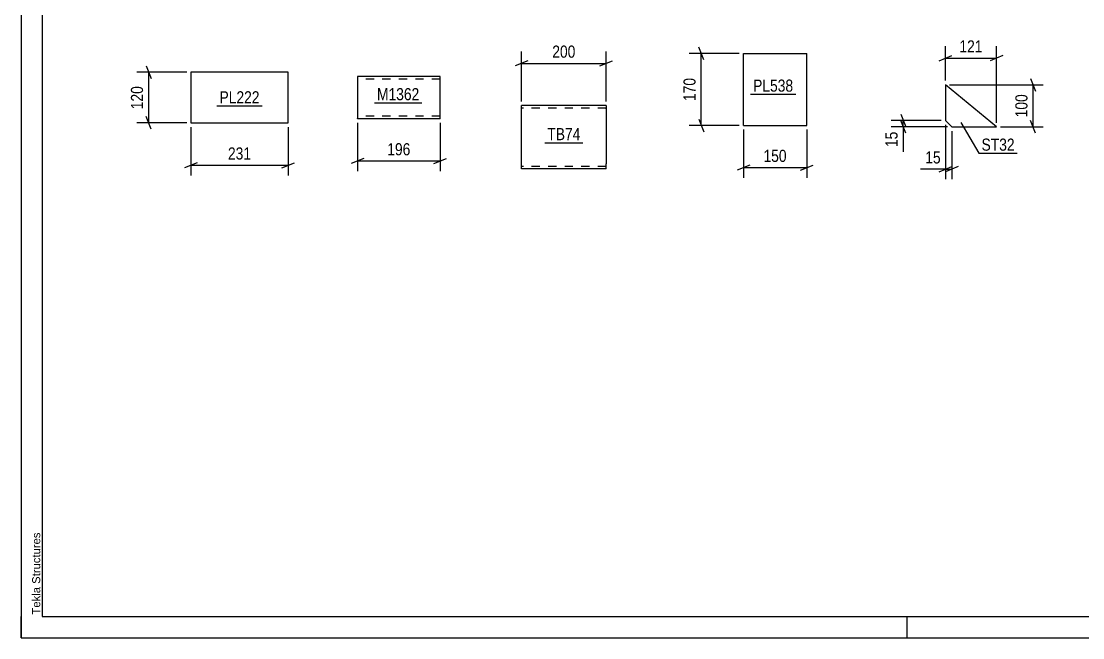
# Model space of a CAD drawing. Header units: millimetres. Extents: x 0 to 420, y 0 to 297.
# Drawn here: x 0 to 251.6, y 0 to 146 of the extents above; entities that cross this region are included whole.
import ezdxf

# ---------------------------------------------------------------- set-up
doc = ezdxf.new("R2010")
doc.units = ezdxf.units.MM
doc.linetypes.add('DXK_LINE_DOT2', pattern=[3.9198, 1.9599, -1.9599])
doc.styles.add('Arial', font='ARIAL.TTF', dxfattribs={"height": 0.2})
doc.styles.add('Arial Narrow', font='ARIALN.TTF', dxfattribs={"height": 0.2})

# ---------------------------------------------------------------- blocks, each defined once
blk = doc.blocks.new('Unknown-814409460-1133')
at = {"color": 5, "linetype": 'Continuous'}
for p, q in [((0, 297), (0, 0)), ((5, 292), (5, 5)), ((0, 0), (0, 5)), ((5, 5), (415, 5)), ((210, 0), (210, 5)), ((0, 0), (420, 0))]:
    blk.add_line(p, q, dxfattribs=at)
at = {"color": 174, "linetype": 'Continuous', "style": 'Arial'}
blk.add_text('Tekla Structures', height=1.9102, rotation=90, dxfattribs=at).set_placement((4.5, 5.5))
blk = doc.blocks.new('Part-814409460-1544 - 1529')
at = {"color": 2, "linetype": 'Continuous'}
for p, q in [((138.63, 126.05), (118.63, 126.05)), ((118.63, 111.15), (118.63, 126.05)), ((138.63, 126.05), (138.63, 112.25)), ((118.63, 111.05), (118.63, 111.15)), ((138.63, 111.05), (118.63, 111.05)), ((138.63, 111.05), (138.63, 112.25))]:
    blk.add_line(p, q, dxfattribs=at)
at = {"color": 7, "linetype": 'DXK_LINE_DOT2'}
for p, q in [((138.63, 125.45), (118.63, 125.45)), ((138.63, 125.41), (138.63, 125.45)), ((138.63, 125.45), (138.63, 125.41)), ((138.63, 125.31), (138.63, 125.41)), ((138.63, 125.41), (138.63, 125.31)), ((118.63, 111.65), (118.63, 111.7)), ((138.63, 111.65), (118.63, 111.65)), ((138.63, 111.7), (138.63, 112.02)), ((138.63, 111.65), (138.63, 111.7))]:
    blk.add_line(p, q, dxfattribs=at)
blk = doc.blocks.new('Part-814409460-1578 - 1562')
at = {"color": 2, "linetype": 'Continuous'}
for p, q in [((219.09, 131), (219.09, 122.5)), ((231.18, 121), (219.09, 131)), ((219.09, 122.5), (220.59, 121)), ((220.59, 121), (231.18, 121))]:
    blk.add_line(p, q, dxfattribs=at)
blk = doc.blocks.new('Part-814409460-1502 - 1488')
at = {"color": 2, "linetype": 'Continuous'}
for p, q in [((171.21, 121.36), (171.21, 138.36)), ((171.21, 138.36), (186.21, 138.36)), ((186.21, 121.36), (186.21, 138.36)), ((171.21, 121.36), (186.21, 121.36))]:
    blk.add_line(p, q, dxfattribs=at)
blk = doc.blocks.new('Part-814409460-1870 - 1856')
at = {"color": 2, "linetype": 'Continuous'}
for p, q in [((99.32, 132.93), (79.71, 132.93)), ((79.71, 132.93), (79.71, 123.02)), ((99.32, 124.13), (99.32, 132.93)), ((99.32, 122.93), (99.32, 124.13)), ((79.71, 122.93), (79.71, 123.02)), ((99.32, 122.93), (79.71, 122.93))]:
    blk.add_line(p, q, dxfattribs=at)
at = {"color": 7, "linetype": 'DXK_LINE_DOT2'}
for p, q in [((99.32, 132.33), (79.71, 132.33)), ((79.71, 123.53), (79.71, 123.57)), ((99.32, 123.53), (79.71, 123.53)), ((99.32, 123.57), (99.32, 123.9)), ((99.32, 123.53), (99.32, 123.57))]:
    blk.add_line(p, q, dxfattribs=at)
blk = doc.blocks.new('Part-814409460-2741 - 2737')
at = {"color": 2, "linetype": 'Continuous'}
for p, q in [((63.29, 133.93), (40.22, 133.93)), ((40.22, 133.93), (40.22, 121.93)), ((63.29, 121.93), (63.29, 133.93)), ((40.22, 121.93), (63.29, 121.93))]:
    blk.add_line(p, q, dxfattribs=at)
blk = doc.blocks.new('StraightDimension-814409460-1546 - 1529')
at = {"color": 7, "linetype": 'Continuous'}
for p, q in [((118.63, 127.05), (118.63, 138.9)), ((138.63, 127.05), (138.63, 138.9)), ((120.13, 136.65), (117.13, 135.45)), ((118.63, 136.05), (138.63, 136.05)), ((137.13, 135.45), (140.13, 136.65))]:
    blk.add_line(p, q, dxfattribs=at)
at = {"color": 0}
blk.add_wipeout([(131.97, 136.8), (131.97, 141), (125.29, 141), (125.29, 136.8)], dxfattribs=at)
at = {"color": 3, "style": 'Arial Narrow'}
blk.add_text('200', height=2.863, dxfattribs=at).set_placement((125.89, 137.4))
blk = doc.blocks.new('StraightDimension-814409460-1618 - 1562')
at = {"color": 7, "linetype": 'Continuous'}
for p, q in [((220.09, 131), (242.28, 131)), ((239.28, 132.5), (240.48, 129.5)), ((239.88, 121), (239.88, 131)), ((232.18, 121), (242.28, 121)), ((240.48, 119.5), (239.28, 122.5))]:
    blk.add_line(p, q, dxfattribs=at)
at = {"color": 0}
blk.add_wipeout([(239.13, 129.34), (234.93, 129.34), (234.93, 122.66), (239.13, 122.66)], dxfattribs=at)
at = {"color": 3, "style": 'Arial Narrow'}
blk.add_text('100', height=2.863, rotation=90.0002, dxfattribs=at).set_placement((238.53, 123.26))
blk = doc.blocks.new('StraightDimension-814409460-1596 - 1562')
at = {"color": 7, "linetype": 'Continuous'}
for p, q in [((219.09, 132), (219.09, 140.14)), ((231.18, 122), (231.18, 140.14)), ((217.59, 136.69), (220.59, 137.89)), ((219.09, 137.29), (231.18, 137.29)), ((232.68, 137.89), (229.68, 136.69))]:
    blk.add_line(p, q, dxfattribs=at)
at = {"color": 0}
blk.add_wipeout([(228.48, 138.04), (228.48, 142.24), (221.8, 142.24), (221.8, 138.04)], dxfattribs=at)
at = {"color": 3, "style": 'Arial Narrow'}
blk.add_text('121', height=2.863, dxfattribs=at).set_placement((222.4, 138.64))
blk = doc.blocks.new('StraightDimension-814409460-1580 - 1562')
at = {"color": 7, "linetype": 'Continuous'}
for p, q in [((219.09, 121.5), (219.09, 108.6)), ((220.59, 120), (220.59, 108.6)), ((217.59, 110.4), (220.59, 111.6)), ((222.09, 111.6), (219.09, 110.4)), ((219.09, 111), (220.59, 111))]:
    blk.add_line(p, q, dxfattribs=at)
at = {"color": 0}
blk.add_wipeout([(218.57, 111.75), (218.57, 115.95), (213.71, 115.95), (213.71, 111.75)], dxfattribs=at)
at = {"color": 7, "linetype": 'Continuous'}
blk.add_line((219.09, 111), (213.19, 111), dxfattribs=at)
blk.add_line((219.09, 111), (213.19, 111), dxfattribs=at)
at = {"color": 3, "style": 'Arial Narrow'}
blk.add_text('15', height=2.863, dxfattribs=at).set_placement((214.31, 112.35))
blk = doc.blocks.new('StraightDimension-814409460-1607 - 1562')
at = {"color": 7, "linetype": 'Continuous'}
for p, q in [((208.49, 124), (209.69, 121)), ((218.09, 122.5), (206.24, 122.5)), ((219.59, 121), (206.24, 121)), ((209.69, 119.5), (208.49, 122.5)), ((209.09, 121), (209.09, 122.5))]:
    blk.add_line(p, q, dxfattribs=at)
at = {"color": 0}
blk.add_wipeout([(208.34, 120.47), (204.14, 120.47), (204.14, 115.62), (208.34, 115.62)], dxfattribs=at)
at = {"color": 7, "linetype": 'Continuous'}
blk.add_line((209.09, 121), (209.09, 115.09), dxfattribs=at)
blk.add_line((209.09, 121), (209.09, 115.09), dxfattribs=at)
at = {"color": 3, "style": 'Arial Narrow'}
blk.add_text('15', height=2.863, rotation=90.0002, dxfattribs=at).set_placement((207.74, 116.22))
blk = doc.blocks.new('StraightDimension-814409460-1515 - 1488')
at = {"color": 7, "linetype": 'Continuous'}
for p, q in [((161.81, 136.86), (160.61, 139.86)), ((170.21, 138.36), (158.36, 138.36)), ((161.21, 121.36), (161.21, 138.36)), ((170.21, 121.36), (158.36, 121.36)), ((160.61, 122.86), (161.81, 119.86))]:
    blk.add_line(p, q, dxfattribs=at)
at = {"color": 0}
blk.add_wipeout([(160.46, 133.2), (156.26, 133.2), (156.26, 126.52), (160.46, 126.52)], dxfattribs=at)
at = {"color": 3, "style": 'Arial Narrow'}
blk.add_text('170', height=2.863, rotation=90.0002, dxfattribs=at).set_placement((159.86, 127.12))
blk = doc.blocks.new('StraightDimension-814409460-1504 - 1488')
at = {"color": 7, "linetype": 'Continuous'}
for p, q in [((171.21, 120.36), (171.21, 108.96)), ((186.21, 120.36), (186.21, 108.96)), ((172.71, 111.96), (169.71, 110.76)), ((171.21, 111.36), (186.21, 111.36)), ((184.71, 110.76), (187.71, 111.96))]:
    blk.add_line(p, q, dxfattribs=at)
at = {"color": 0}
blk.add_wipeout([(182.05, 112.11), (182.05, 116.31), (175.36, 116.31), (175.36, 112.11)], dxfattribs=at)
at = {"color": 3, "style": 'Arial Narrow'}
blk.add_text('150', height=2.863, dxfattribs=at).set_placement((175.96, 112.71))
blk = doc.blocks.new('StraightDimension-814409460-1872 - 1856')
at = {"color": 7, "linetype": 'Continuous'}
for p, q in [((79.71, 121.93), (79.71, 110.53)), ((99.32, 121.93), (99.32, 110.53)), ((81.21, 113.53), (78.21, 112.33)), ((97.82, 112.33), (100.82, 113.53)), ((79.71, 112.93), (99.32, 112.93))]:
    blk.add_line(p, q, dxfattribs=at)
at = {"color": 0}
blk.add_wipeout([(92.86, 113.68), (92.86, 117.88), (86.17, 117.88), (86.17, 113.68)], dxfattribs=at)
at = {"color": 3, "style": 'Arial Narrow'}
blk.add_text('196', height=2.863, dxfattribs=at).set_placement((86.77, 114.28))
blk = doc.blocks.new('StraightDimension-814409460-2754 - 2737')
at = {"color": 7, "linetype": 'Continuous'}
for p, q in [((40.22, 120.93), (40.22, 109.53)), ((63.29, 120.93), (63.29, 109.53)), ((41.72, 112.53), (38.72, 111.33)), ((40.22, 111.93), (63.29, 111.93)), ((61.79, 111.33), (64.79, 112.53))]:
    blk.add_line(p, q, dxfattribs=at)
at = {"color": 0}
blk.add_wipeout([(55.1, 112.68), (55.1, 116.88), (48.41, 116.88), (48.41, 112.68)], dxfattribs=at)
at = {"color": 3, "style": 'Arial Narrow'}
blk.add_text('231', height=2.863, dxfattribs=at).set_placement((49.01, 113.28))
blk = doc.blocks.new('StraightDimension-814409460-2743 - 2737')
at = {"color": 7, "linetype": 'Continuous'}
for p, q in [((39.22, 133.93), (27.37, 133.93)), ((29.62, 135.43), (30.82, 132.43)), ((30.22, 121.93), (30.22, 133.93)), ((30.82, 120.43), (29.62, 123.43)), ((39.22, 121.93), (27.37, 121.93))]:
    blk.add_line(p, q, dxfattribs=at)
at = {"color": 0}
blk.add_wipeout([(29.47, 131.27), (25.27, 131.27), (25.27, 124.58), (29.47, 124.58)], dxfattribs=at)
at = {"color": 3, "style": 'Arial Narrow'}
blk.add_text('120', height=2.863, rotation=90.0002, dxfattribs=at).set_placement((28.87, 125.18))
blk = doc.blocks.new('Mark-814409460-1542 - 1529')
at = {"color": 0}
blk.add_wipeout([(132.56, 117.86), (132.56, 120.86), (124.71, 120.86), (124.71, 117.86)], dxfattribs=at)
blk.add_wipeout([(132.56, 117.86), (132.56, 120.86), (124.71, 120.86), (124.71, 117.86)], dxfattribs=at)
at = {"color": 30, "linetype": 'Continuous'}
blk.add_line((124.11, 117.26), (133.16, 117.26), dxfattribs=at)
at = {"color": 3, "style": 'Arial Narrow'}
blk.add_text('TB74', height=2.863, dxfattribs=at).set_placement((124.71, 117.86))
blk = doc.blocks.new('Mark-814409460-1574 - 1562')
at = {"color": 0}
blk.add_wipeout([(235.5, 115.37), (235.5, 118.37), (227.65, 118.37), (227.65, 115.37)], dxfattribs=at)
blk.add_wipeout([(235.5, 115.37), (235.5, 118.37), (227.65, 118.37), (227.65, 115.37)], dxfattribs=at)
at = {"color": 30, "linetype": 'Continuous'}
for p, q in [((222.72, 122.03), (227.05, 114.77)), ((227.05, 114.77), (236.1, 114.77))]:
    blk.add_line(p, q, dxfattribs=at)
at = {"color": 3, "style": 'Arial Narrow'}
blk.add_text('ST32', height=2.863, dxfattribs=at).set_placement((227.65, 115.37))
blk = doc.blocks.new('Mark-814409460-1500 - 1488')
at = {"color": 0}
blk.add_wipeout([(183, 129.35), (183, 132.35), (173.5, 132.35), (173.5, 129.35)], dxfattribs=at)
blk.add_wipeout([(183, 129.35), (183, 132.35), (173.5, 132.35), (173.5, 129.35)], dxfattribs=at)
at = {"color": 30, "linetype": 'Continuous'}
blk.add_line((172.9, 128.75), (183.6, 128.75), dxfattribs=at)
at = {"color": 3, "style": 'Arial Narrow'}
blk.add_text('PL538', height=2.863, dxfattribs=at).set_placement((173.5, 129.35))
blk = doc.blocks.new('Mark-814409460-1868 - 1856')
at = {"color": 0}
blk.add_wipeout([(94.38, 127.32), (94.38, 130.32), (84.33, 130.32), (84.33, 127.32)], dxfattribs=at)
blk.add_wipeout([(94.38, 127.32), (94.38, 130.32), (84.33, 130.32), (84.33, 127.32)], dxfattribs=at)
at = {"color": 30, "linetype": 'Continuous'}
blk.add_line((83.73, 126.72), (94.98, 126.72), dxfattribs=at)
at = {"color": 3, "style": 'Arial Narrow'}
blk.add_text('M1362', height=2.863, dxfattribs=at).set_placement((84.33, 127.32))
blk = doc.blocks.new('Mark-814409460-2739 - 2737')
at = {"color": 0}
blk.add_wipeout([(56.51, 126.58), (56.51, 129.58), (47, 129.58), (47, 126.58)], dxfattribs=at)
blk.add_wipeout([(56.51, 126.58), (56.51, 129.58), (47, 129.58), (47, 126.58)], dxfattribs=at)
at = {"color": 30, "linetype": 'Continuous'}
blk.add_line((46.4, 125.98), (57.11, 125.98), dxfattribs=at)
at = {"color": 3, "style": 'Arial Narrow'}
blk.add_text('PL222', height=2.863, dxfattribs=at).set_placement((47, 126.58))

msp = doc.modelspace()

# ---------------------------------------------------------------- block references
for name in ['Unknown-814409460-1133', 'Part-814409460-1502 - 1488', 'Part-814409460-2741 - 2737', 'Part-814409460-1870 - 1856', 'Part-814409460-1578 - 1562', 'Part-814409460-1544 - 1529']:
    msp.add_blockref(name, (0, 0))

# ---------------------------------------------------------------- next in the draw order: block references
for name in ['StraightDimension-814409460-1546 - 1529', 'StraightDimension-814409460-1515 - 1488', 'Mark-814409460-1500 - 1488', 'StraightDimension-814409460-1618 - 1562', 'Mark-814409460-2739 - 2737', 'Mark-814409460-1868 - 1856', 'StraightDimension-814409460-2754 - 2737', 'StraightDimension-814409460-1872 - 1856', 'Mark-814409460-1542 - 1529']:
    msp.add_blockref(name, (0, 0))

# ---------------------------------------------------------------- next in the draw order: block references
for name in ['StraightDimension-814409460-1596 - 1562', 'StraightDimension-814409460-2743 - 2737', 'StraightDimension-814409460-1504 - 1488']:
    msp.add_blockref(name, (0, 0))

# ---------------------------------------------------------------- next in the draw order: block references
msp.add_blockref('StraightDimension-814409460-1580 - 1562', (0, 0))

# ---------------------------------------------------------------- next in the draw order: block references
for name in ['StraightDimension-814409460-1607 - 1562', 'Mark-814409460-1574 - 1562']:
    msp.add_blockref(name, (0, 0))

doc.saveas('drawing.dxf')
